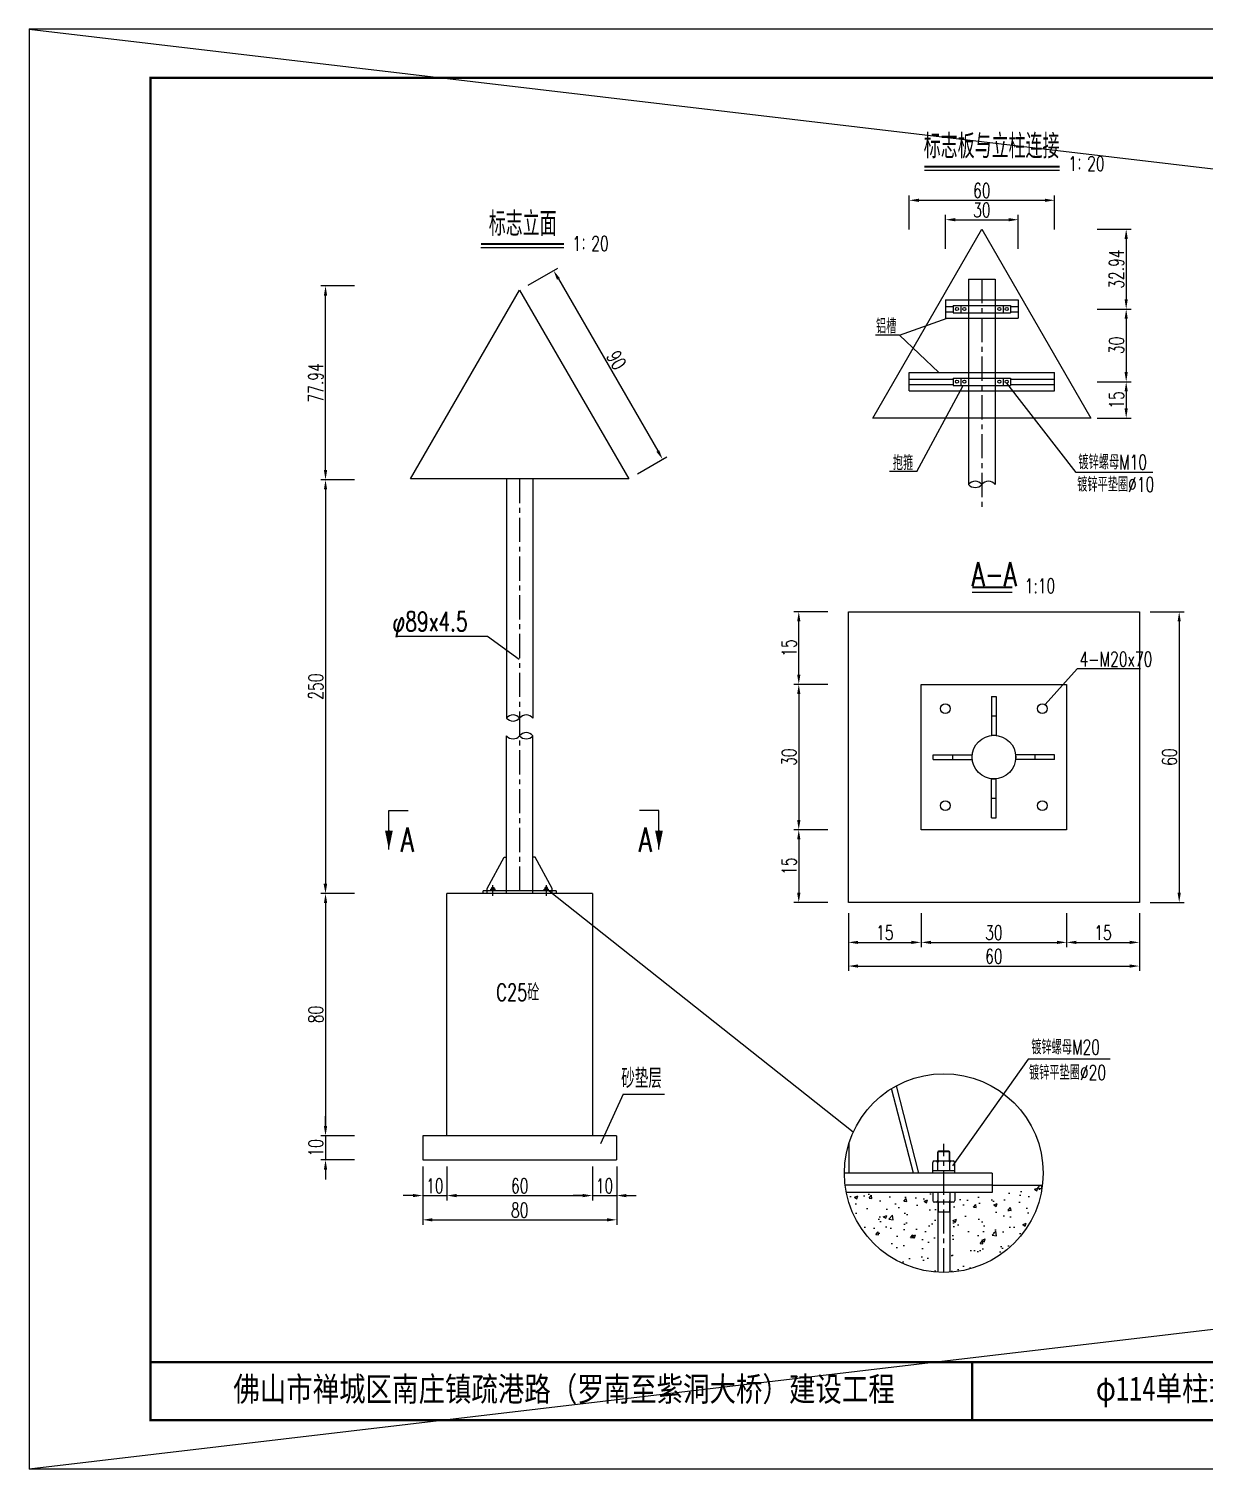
# Model space of a CAD drawing. Extents: x 3598 to 6562, y -9591 to -7828.
# Drawn here: x 3768.4 to 4010.8, y -8142.2 to -7845 of the extents above; entities that cross this region are included whole.
import ezdxf
from ezdxf.enums import TextEntityAlignment as Align

# ---------------------------------------------------------------- set-up
doc = ezdxf.new("R2010")
doc.units = 0
doc.header["$LTSCALE"] = 2
doc.header["$PDMODE"] = 32
doc.header["$PDSIZE"] = 0.3
doc.linetypes.add('CENTERX2', pattern=[4, 2.5, -0.5, 0.5, -0.5])
doc.layers.get('0').update_dxf_attribs({"linetype": 'CONTINUOUS'})
doc.layers.get('DEFPOINTS').update_dxf_attribs({"linetype": 'CONTINUOUS'})
for name, color, linetype in [('3', 3, 'CONTINUOUS'), ('PP-COM', 7, 'CONTINUOUS'), ('中线', 2, 'CENTERX2'), ('图框', 7, 'CONTINUOUS'), ('尺寸', 2, 'CONTINUOUS'), ('尺寸标注', 4, 'CONTINUOUS'), ('文字', 7, 'CONTINUOUS'), ('文字字符', 7, 'CONTINUOUS'), ('文字符号', 2, 'CONTINUOUS'), ('结构', 7, 'CONTINUOUS'), ('结构2', 7, 'CONTINUOUS'), ('结构3', 1, 'CONTINUOUS'), ('钢筋', 1, 'CONTINUOUS')]:
    doc.layers.add(name, color=color, linetype=linetype)
doc.styles.get("Standard").update_dxf_attribs({"font": 'simplex1.shx', "width": 0.7, "bigfont": 'hztxt.shx'})
doc.styles.add('WMF-宋体0', font='SIMFANG.TTF', dxfattribs={"width": 0.8})
doc.dimstyles.new('1：10', dxfattribs={"dimtxt": 3, "dimasz": 2, "dimexe": 1, "dimexo": 1, "dimgap": 0.5, "dimtad": 1, "dimrnd": 0.0095, "dimdsep": 46, "dimtxsty": 'Standard', "dimcen": 0.05, "dimclrt": 256, "dimadec": 0, "dimazin": 0, "dimtfac": 1, "dimtix": 1, "dimtmove": 2, "dimatfit": 3, "dimfxl": 0, "dimtolj": 1, "dimtzin": 0, "dimarcsym": 0})
doc.dimstyles.new('1：20', dxfattribs={"dimtxt": 3, "dimasz": 2, "dimexe": 1, "dimexo": 1, "dimgap": 0.5, "dimtad": 1, "dimlfac": 2, "dimrnd": 0.0095, "dimdsep": 46, "dimtxsty": 'Standard', "dimcen": 0.09, "dimadec": 0, "dimazin": 0, "dimtfac": 1, "dimtix": 1, "dimtmove": 2, "dimatfit": 3, "dimfxl": 0, "dimtolj": 1, "dimtzin": 0, "dimarcsym": 0})

# ---------------------------------------------------------------- blocks, each defined once
blk = doc.blocks.new('DIM')
blk.add_lwpolyline([(-1, -0.1, 0.2, 0, 0), (0, 0, 0, 0, 0)], format="xyseb")
blk = doc.blocks.new('*D9')
at = {"layer": 'DEFPOINTS', "color": 0, "linetype": 'Continuous'}
for p in [(3829.61, -7898.03), (3869.65, -7898.03), (3869.65, -7938.03)]:
    blk.add_point(p, dxfattribs=at)
at = {"layer": '尺寸标注', "color": 0, "linetype": 'Continuous', "lineweight": -2}
for p, q in [((3835.61, -7898.03), (3828.61, -7898.03)), ((3829.61, -7936.03), (3829.61, -7900.03)), ((3835.61, -7938.03), (3828.61, -7938.03))]:
    blk.add_line(p, q, dxfattribs=at)
at = {"layer": '尺寸标注', "color": 0, "linetype": 'Continuous'}
for points in [[(3829.28, -7900.03), (3829.95, -7900.03), (3829.61, -7898.03)], [(3829.28, -7936.03), (3829.95, -7936.03), (3829.61, -7938.03)]]:
    blk.add_solid(points, dxfattribs=at)
at = {"layer": '尺寸标注', "color": 0, "linetype": 'Continuous', "insert": (3827.61, -7918.03), "char_height": 3, "attachment_point": 5, "rotation": 90}
blk.add_mtext('\\A1;77.94', dxfattribs=at)
blk = doc.blocks.new('*D10')
at = {"layer": 'DEFPOINTS', "color": 0, "linetype": 'Continuous'}
for p in [(3869.65, -7938.03), (3829.61, -8023.37), (3869.65, -8023.37)]:
    blk.add_point(p, dxfattribs=at)
at = {"layer": '尺寸标注', "color": 0, "linetype": 'Continuous', "lineweight": -2}
for p, q in [((3835.61, -7938.03), (3828.61, -7938.03)), ((3829.61, -7940.03), (3829.61, -8021.37)), ((3835.61, -8023.37), (3828.61, -8023.37))]:
    blk.add_line(p, q, dxfattribs=at)
at = {"layer": '尺寸标注', "color": 0, "linetype": 'Continuous'}
for points in [[(3829.28, -7940.03), (3829.95, -7940.03), (3829.61, -7938.03)], [(3829.28, -8021.37), (3829.95, -8021.37), (3829.61, -8023.37)]]:
    blk.add_solid(points, dxfattribs=at)
at = {"layer": '尺寸标注', "color": 0, "linetype": 'Continuous', "insert": (3827.61, -7980.7), "char_height": 3, "attachment_point": 5, "rotation": 90}
blk.add_mtext('\\A1;250', dxfattribs=at)
blk = doc.blocks.new('*D11')
at = {"layer": 'DEFPOINTS', "color": 0, "linetype": 'Continuous'}
for p in [(3854.65, -8023.37), (3829.61, -8073.37), (3854.65, -8073.37)]:
    blk.add_point(p, dxfattribs=at)
at = {"layer": '尺寸标注', "color": 0, "linetype": 'Continuous', "lineweight": -2}
for p, q in [((3835.61, -8023.37), (3828.61, -8023.37)), ((3829.61, -8025.37), (3829.61, -8071.37)), ((3835.61, -8073.37), (3828.61, -8073.37))]:
    blk.add_line(p, q, dxfattribs=at)
at = {"layer": '尺寸标注', "color": 0, "linetype": 'Continuous'}
for points in [[(3829.28, -8025.37), (3829.95, -8025.37), (3829.61, -8023.37)], [(3829.28, -8071.37), (3829.95, -8071.37), (3829.61, -8073.37)]]:
    blk.add_solid(points, dxfattribs=at)
at = {"layer": '尺寸标注', "color": 0, "linetype": 'Continuous', "insert": (3827.61, -8048.37), "char_height": 3, "attachment_point": 5, "rotation": 90}
blk.add_mtext('\\A1;80', dxfattribs=at)
blk = doc.blocks.new('*D12')
at = {"layer": 'DEFPOINTS', "color": 0, "linetype": 'Continuous'}
for p in [(3849.65, -8073.37), (3829.61, -8078.37), (3849.65, -8078.37)]:
    blk.add_point(p, dxfattribs=at)
at = {"layer": '尺寸标注', "color": 0, "linetype": 'Continuous', "lineweight": -2}
for p, q in [((3829.61, -8071.37), (3829.61, -8069.37)), ((3835.61, -8073.37), (3828.61, -8073.37)), ((3829.61, -8073.37), (3829.61, -8078.37)), ((3835.61, -8078.37), (3828.61, -8078.37)), ((3829.61, -8080.37), (3829.61, -8082.37))]:
    blk.add_line(p, q, dxfattribs=at)
at = {"layer": '尺寸标注', "color": 0, "linetype": 'Continuous'}
for points in [[(3829.28, -8071.37), (3829.95, -8071.37), (3829.61, -8073.37)], [(3829.28, -8080.37), (3829.95, -8080.37), (3829.61, -8078.37)]]:
    blk.add_solid(points, dxfattribs=at)
at = {"layer": '尺寸标注', "color": 0, "linetype": 'Continuous', "insert": (3827.61, -8075.87), "char_height": 3, "attachment_point": 5, "rotation": 90}
blk.add_mtext('\\A1;10', dxfattribs=at)
blk = doc.blocks.new('*D13')
at = {"layer": 'DEFPOINTS', "color": 0, "linetype": 'Continuous'}
for p in [(3854.65, -8073.37), (3884.65, -8073.37), (3884.65, -8085.72)]:
    blk.add_point(p, dxfattribs=at)
at = {"layer": '尺寸标注', "color": 0, "linetype": 'Continuous', "lineweight": -2}
for p, q in [((3854.65, -8079.72), (3854.65, -8086.72)), ((3884.65, -8079.72), (3884.65, -8086.72)), ((3856.65, -8085.72), (3882.65, -8085.72))]:
    blk.add_line(p, q, dxfattribs=at)
at = {"layer": '尺寸标注', "color": 0, "linetype": 'Continuous'}
for points in [[(3856.65, -8085.39), (3856.65, -8086.06), (3854.65, -8085.72)], [(3882.65, -8085.39), (3882.65, -8086.06), (3884.65, -8085.72)]]:
    blk.add_solid(points, dxfattribs=at)
at = {"layer": '尺寸标注', "color": 0, "linetype": 'Continuous', "insert": (3869.65, -8083.72), "char_height": 3, "attachment_point": 5}
blk.add_mtext('\\A1;60', dxfattribs=at)
blk = doc.blocks.new('*D14')
at = {"layer": 'DEFPOINTS', "color": 0, "linetype": 'Continuous'}
for p in [(3849.65, -8073.37), (3854.65, -8073.37), (3854.65, -8085.72)]:
    blk.add_point(p, dxfattribs=at)
at = {"layer": '尺寸标注', "color": 0, "linetype": 'Continuous', "lineweight": -2}
for p, q in [((3849.65, -8079.72), (3849.65, -8086.72)), ((3854.65, -8079.72), (3854.65, -8086.72)), ((3847.65, -8085.72), (3845.65, -8085.72)), ((3849.65, -8085.72), (3854.65, -8085.72)), ((3856.65, -8085.72), (3858.65, -8085.72))]:
    blk.add_line(p, q, dxfattribs=at)
at = {"layer": '尺寸标注', "color": 0, "linetype": 'Continuous'}
for points in [[(3847.65, -8085.38), (3847.65, -8086.05), (3849.65, -8085.72)], [(3856.65, -8085.38), (3856.65, -8086.05), (3854.65, -8085.72)]]:
    blk.add_solid(points, dxfattribs=at)
at = {"layer": '尺寸标注', "color": 0, "linetype": 'Continuous', "insert": (3852.15, -8083.72), "char_height": 3, "attachment_point": 5}
blk.add_mtext('\\A1;10', dxfattribs=at)
blk = doc.blocks.new('*D15')
at = {"layer": 'DEFPOINTS', "color": 0, "linetype": 'Continuous'}
for p in [(3884.65, -8073.37), (3889.65, -8073.37), (3889.65, -8085.72)]:
    blk.add_point(p, dxfattribs=at)
at = {"layer": '尺寸标注', "color": 0, "linetype": 'Continuous', "lineweight": -2}
for p, q in [((3884.65, -8079.72), (3884.65, -8086.72)), ((3889.65, -8079.72), (3889.65, -8086.72)), ((3882.65, -8085.72), (3880.65, -8085.72)), ((3884.65, -8085.72), (3889.65, -8085.72)), ((3891.65, -8085.72), (3893.65, -8085.72))]:
    blk.add_line(p, q, dxfattribs=at)
at = {"layer": '尺寸标注', "color": 0, "linetype": 'Continuous'}
for points in [[(3882.65, -8085.39), (3882.65, -8086.06), (3884.65, -8085.72)], [(3891.65, -8085.39), (3891.65, -8086.06), (3889.65, -8085.72)]]:
    blk.add_solid(points, dxfattribs=at)
at = {"layer": '尺寸标注', "color": 0, "linetype": 'Continuous', "insert": (3887.15, -8083.72), "char_height": 3, "attachment_point": 5}
blk.add_mtext('\\A1;10', dxfattribs=at)
blk = doc.blocks.new('*D16')
at = {"layer": 'DEFPOINTS', "color": 0, "linetype": 'Continuous'}
for p in [(3849.65, -8078.37), (3889.65, -8078.37), (3889.65, -8090.73)]:
    blk.add_point(p, dxfattribs=at)
at = {"layer": '尺寸标注', "color": 0, "linetype": 'Continuous', "lineweight": -2}
for p, q in [((3849.65, -8084.73), (3849.65, -8091.73)), ((3889.65, -8084.73), (3889.65, -8091.73)), ((3851.65, -8090.73), (3887.65, -8090.73))]:
    blk.add_line(p, q, dxfattribs=at)
at = {"layer": '尺寸标注', "color": 0, "linetype": 'Continuous'}
for points in [[(3851.65, -8090.39), (3851.65, -8091.06), (3849.65, -8090.73)], [(3887.65, -8090.39), (3887.65, -8091.06), (3889.65, -8090.73)]]:
    blk.add_solid(points, dxfattribs=at)
at = {"layer": '尺寸标注', "color": 0, "linetype": 'Continuous', "insert": (3869.65, -8088.73), "char_height": 3, "attachment_point": 5}
blk.add_mtext('\\A1;80', dxfattribs=at)
blk = doc.blocks.new('*D17')
at = {"layer": 'DEFPOINTS', "color": 0, "linetype": 'Continuous'}
for p in [(3869.65, -7898.88), (3899.13, -7933.81), (3892.15, -7937.85)]:
    blk.add_point(p, dxfattribs=at)
at = {"layer": '尺寸标注', "color": 0, "linetype": 'Continuous', "lineweight": -2}
for p, q in [((3871.43, -7897.84), (3877.5, -7894.34)), ((3877.63, -7896.58), (3898.13, -7932.08)), ((3893.93, -7936.81), (3900, -7933.31))]:
    blk.add_line(p, q, dxfattribs=at)
at = {"layer": '尺寸标注', "color": 0, "linetype": 'Continuous'}
for points in [[(3877.92, -7896.41), (3877.34, -7896.74), (3876.63, -7894.84)], [(3898.42, -7931.92), (3897.84, -7932.25), (3899.13, -7933.81)]]:
    blk.add_solid(points, dxfattribs=at)
at = {"layer": '尺寸标注', "color": 0, "linetype": 'Continuous', "insert": (3889.61, -7913.33), "char_height": 3, "attachment_point": 5, "rotation": 300}
blk.add_mtext('\\A1;90', dxfattribs=at)
blk = doc.blocks.new('*D18')
at = {"layer": 'DEFPOINTS', "color": 0, "linetype": 'Continuous'}
for p in [(3972.46, -7884.37), (3957.46, -7900.9), (3972.46, -7900.9)]:
    blk.add_point(p, dxfattribs=at)
at = {"layer": '尺寸标注', "color": 0, "linetype": 'Continuous', "lineweight": -2}
for p, q in [((3957.46, -7890.37), (3957.46, -7883.37)), ((3959.46, -7884.37), (3970.46, -7884.37)), ((3972.46, -7890.37), (3972.46, -7883.37))]:
    blk.add_line(p, q, dxfattribs=at)
at = {"layer": '尺寸标注', "color": 0, "linetype": 'Continuous'}
for points in [[(3959.46, -7884.03), (3959.46, -7884.7), (3957.46, -7884.37)], [(3970.46, -7884.03), (3970.46, -7884.7), (3972.46, -7884.37)]]:
    blk.add_solid(points, dxfattribs=at)
at = {"layer": '尺寸标注', "color": 0, "linetype": 'Continuous', "insert": (3964.96, -7882.37), "char_height": 3, "attachment_point": 5}
blk.add_mtext('\\A1;30', dxfattribs=at)
blk = doc.blocks.new('*D19')
at = {"layer": 'DEFPOINTS', "color": 0, "linetype": 'Continuous'}
for p in [(3979.96, -7880.36), (3949.96, -7915.9), (3979.96, -7915.9)]:
    blk.add_point(p, dxfattribs=at)
at = {"layer": '尺寸标注', "color": 0, "linetype": 'Continuous', "lineweight": -2}
for p, q in [((3949.96, -7886.36), (3949.96, -7879.36)), ((3951.96, -7880.36), (3977.96, -7880.36)), ((3979.96, -7886.36), (3979.96, -7879.36))]:
    blk.add_line(p, q, dxfattribs=at)
at = {"layer": '尺寸标注', "color": 0, "linetype": 'Continuous'}
for points in [[(3951.96, -7880.03), (3951.96, -7880.69), (3949.96, -7880.36)], [(3977.96, -7880.03), (3977.96, -7880.69), (3979.96, -7880.36)]]:
    blk.add_solid(points, dxfattribs=at)
at = {"layer": '尺寸标注', "color": 0, "linetype": 'Continuous', "insert": (3964.96, -7878.36), "char_height": 3, "attachment_point": 5}
blk.add_mtext('\\A1;60', dxfattribs=at)
blk = doc.blocks.new('*D20')
at = {"layer": 'DEFPOINTS', "color": 0, "linetype": 'Continuous'}
for p in [(3964.96, -7886.33), (3964.96, -7902.8), (3994.72, -7902.8)]:
    blk.add_point(p, dxfattribs=at)
at = {"layer": '尺寸标注', "color": 0, "linetype": 'Continuous', "lineweight": -2}
for p, q in [((3988.72, -7886.33), (3995.72, -7886.33)), ((3994.72, -7888.33), (3994.72, -7900.8)), ((3988.72, -7902.8), (3995.72, -7902.8))]:
    blk.add_line(p, q, dxfattribs=at)
at = {"layer": '尺寸标注', "color": 0, "linetype": 'Continuous'}
for points in [[(3994.39, -7888.33), (3995.05, -7888.33), (3994.72, -7886.33)], [(3994.39, -7900.8), (3995.05, -7900.8), (3994.72, -7902.8)]]:
    blk.add_solid(points, dxfattribs=at)
at = {"layer": '尺寸标注', "color": 0, "linetype": 'Continuous', "insert": (3992.72, -7894.56), "char_height": 3, "attachment_point": 5, "rotation": 90}
blk.add_mtext('\\A1;32.94', dxfattribs=at)
blk = doc.blocks.new('*D21')
at = {"layer": 'DEFPOINTS', "color": 0, "linetype": 'Continuous'}
for p in [(3987.46, -7902.8), (3987.46, -7917.8), (3994.72, -7917.8)]:
    blk.add_point(p, dxfattribs=at)
at = {"layer": '尺寸标注', "color": 0, "linetype": 'Continuous', "lineweight": -2}
for p, q in [((3988.72, -7902.8), (3995.72, -7902.8)), ((3994.72, -7904.8), (3994.72, -7915.8)), ((3988.72, -7917.8), (3995.72, -7917.8))]:
    blk.add_line(p, q, dxfattribs=at)
at = {"layer": '尺寸标注', "color": 0, "linetype": 'Continuous'}
for points in [[(3994.39, -7904.8), (3995.05, -7904.8), (3994.72, -7902.8)], [(3994.39, -7915.8), (3995.05, -7915.8), (3994.72, -7917.8)]]:
    blk.add_solid(points, dxfattribs=at)
at = {"layer": '尺寸标注', "color": 0, "linetype": 'Continuous', "insert": (3992.72, -7910.3), "char_height": 3, "attachment_point": 5, "rotation": 90}
blk.add_mtext('\\A1;30', dxfattribs=at)
blk = doc.blocks.new('*D22')
at = {"layer": 'DEFPOINTS', "color": 0, "linetype": 'Continuous'}
for p in [(3987.46, -7917.8), (3987.46, -7925.3), (3994.72, -7925.3)]:
    blk.add_point(p, dxfattribs=at)
at = {"layer": '尺寸标注', "color": 0, "linetype": 'Continuous', "lineweight": -2}
for p, q in [((3988.72, -7917.8), (3995.72, -7917.8)), ((3994.72, -7919.8), (3994.72, -7923.3)), ((3988.72, -7925.3), (3995.72, -7925.3))]:
    blk.add_line(p, q, dxfattribs=at)
at = {"layer": '尺寸标注', "color": 0, "linetype": 'Continuous'}
for points in [[(3994.39, -7919.8), (3995.05, -7919.8), (3994.72, -7917.8)], [(3994.39, -7923.3), (3995.05, -7923.3), (3994.72, -7925.3)]]:
    blk.add_solid(points, dxfattribs=at)
at = {"layer": '尺寸标注', "color": 0, "linetype": 'Continuous', "insert": (3992.72, -7921.55), "char_height": 3, "attachment_point": 5, "rotation": 90}
blk.add_mtext('\\A1;15', dxfattribs=at)
blk = doc.blocks.new('*D104')
at = {"layer": 'DEFPOINTS', "color": 0, "linetype": 'Continuous'}
for p in [(3927.2, -7965.25), (3952.44, -7965.25), (3952.44, -7980.25)]:
    blk.add_point(p, dxfattribs=at)
at = {"layer": '尺寸标注', "color": 0, "linetype": 'Continuous', "lineweight": -2}
for p, q in [((3933.2, -7965.25), (3926.2, -7965.25)), ((3927.2, -7978.25), (3927.2, -7967.25)), ((3933.2, -7980.25), (3926.2, -7980.25))]:
    blk.add_line(p, q, dxfattribs=at)
at = {"layer": '尺寸标注', "color": 0, "linetype": 'Continuous'}
for points in [[(3926.87, -7967.25), (3927.54, -7967.25), (3927.2, -7965.25)], [(3926.87, -7978.25), (3927.54, -7978.25), (3927.2, -7980.25)]]:
    blk.add_solid(points, dxfattribs=at)
at = {"layer": '尺寸标注', "linetype": 'Continuous', "insert": (3925.2, -7972.75), "char_height": 3, "attachment_point": 5, "rotation": 90}
blk.add_mtext('\\A1;15', dxfattribs=at)
blk = doc.blocks.new('*D105')
at = {"layer": 'DEFPOINTS', "color": 0, "linetype": 'Continuous'}
for p in [(3952.44, -7980.25), (3927.2, -8010.25), (3952.44, -8010.25)]:
    blk.add_point(p, dxfattribs=at)
at = {"layer": '尺寸标注', "color": 0, "linetype": 'Continuous', "lineweight": -2}
for p, q in [((3933.2, -7980.25), (3926.2, -7980.25)), ((3927.2, -7982.25), (3927.2, -8008.25)), ((3933.2, -8010.25), (3926.2, -8010.25))]:
    blk.add_line(p, q, dxfattribs=at)
at = {"layer": '尺寸标注', "color": 0, "linetype": 'Continuous'}
for points in [[(3926.87, -7982.25), (3927.54, -7982.25), (3927.2, -7980.25)], [(3926.87, -8008.25), (3927.54, -8008.25), (3927.2, -8010.25)]]:
    blk.add_solid(points, dxfattribs=at)
at = {"layer": '尺寸标注', "linetype": 'Continuous', "insert": (3925.2, -7995.25), "char_height": 3, "attachment_point": 5, "rotation": 90}
blk.add_mtext('\\A1;30', dxfattribs=at)
blk = doc.blocks.new('*D106')
at = {"layer": 'DEFPOINTS', "color": 0, "linetype": 'Continuous'}
for p in [(3952.44, -8010.25), (3927.2, -8025.25), (3952.44, -8025.25)]:
    blk.add_point(p, dxfattribs=at)
at = {"layer": '尺寸标注', "color": 0, "linetype": 'Continuous', "lineweight": -2}
for p, q in [((3933.2, -8010.25), (3926.2, -8010.25)), ((3927.2, -8012.25), (3927.2, -8023.25)), ((3933.2, -8025.25), (3926.2, -8025.25))]:
    blk.add_line(p, q, dxfattribs=at)
at = {"layer": '尺寸标注', "color": 0, "linetype": 'Continuous'}
for points in [[(3926.87, -8012.25), (3927.54, -8012.25), (3927.2, -8010.25)], [(3926.87, -8023.25), (3927.54, -8023.25), (3927.2, -8025.25)]]:
    blk.add_solid(points, dxfattribs=at)
at = {"layer": '尺寸标注', "linetype": 'Continuous', "insert": (3925.2, -8017.75), "char_height": 3, "attachment_point": 5, "rotation": 90}
blk.add_mtext('\\A1;15', dxfattribs=at)
blk = doc.blocks.new('*D107')
at = {"layer": 'DEFPOINTS', "color": 0, "linetype": 'Continuous'}
for p in [(3997.44, -7965.25), (3997.44, -8025.25), (4005.65, -8025.25)]:
    blk.add_point(p, dxfattribs=at)
at = {"layer": '尺寸标注', "color": 0, "linetype": 'Continuous', "lineweight": -2}
for p, q in [((3999.65, -7965.25), (4006.65, -7965.25)), ((4005.65, -7967.25), (4005.65, -8023.25)), ((3999.65, -8025.25), (4006.65, -8025.25))]:
    blk.add_line(p, q, dxfattribs=at)
at = {"layer": '尺寸标注', "color": 0, "linetype": 'Continuous'}
for points in [[(4005.32, -7967.25), (4005.98, -7967.25), (4005.65, -7965.25)], [(4005.32, -8023.25), (4005.98, -8023.25), (4005.65, -8025.25)]]:
    blk.add_solid(points, dxfattribs=at)
at = {"layer": '尺寸标注', "linetype": 'Continuous', "insert": (4003.65, -7995.25), "char_height": 3, "attachment_point": 5, "rotation": 90}
blk.add_mtext('\\A1;60', dxfattribs=at)
blk = doc.blocks.new('*D108')
at = {"layer": 'DEFPOINTS', "color": 0, "linetype": 'Continuous'}
for p in [(3952.44, -8010.25), (3937.44, -8025.25), (3952.44, -8033.48)]:
    blk.add_point(p, dxfattribs=at)
at = {"layer": '尺寸标注', "color": 0, "linetype": 'Continuous', "lineweight": -2}
for p, q in [((3937.44, -8027.48), (3937.44, -8034.48)), ((3952.44, -8027.48), (3952.44, -8034.48)), ((3939.44, -8033.48), (3950.44, -8033.48))]:
    blk.add_line(p, q, dxfattribs=at)
at = {"layer": '尺寸标注', "color": 0, "linetype": 'Continuous'}
for points in [[(3939.44, -8033.15), (3939.44, -8033.81), (3937.44, -8033.48)], [(3950.44, -8033.15), (3950.44, -8033.81), (3952.44, -8033.48)]]:
    blk.add_solid(points, dxfattribs=at)
at = {"layer": '尺寸标注', "linetype": 'Continuous', "insert": (3944.94, -8031.48), "char_height": 3, "attachment_point": 5}
blk.add_mtext('\\A1;15', dxfattribs=at)
blk = doc.blocks.new('*D109')
at = {"layer": 'DEFPOINTS', "color": 0, "linetype": 'Continuous'}
for p in [(3952.44, -8010.25), (3982.44, -8010.25), (3982.44, -8033.48)]:
    blk.add_point(p, dxfattribs=at)
at = {"layer": '尺寸标注', "color": 0, "linetype": 'Continuous', "lineweight": -2}
for p, q in [((3952.44, -8027.48), (3952.44, -8034.48)), ((3982.44, -8027.48), (3982.44, -8034.48)), ((3954.44, -8033.48), (3980.44, -8033.48))]:
    blk.add_line(p, q, dxfattribs=at)
at = {"layer": '尺寸标注', "color": 0, "linetype": 'Continuous'}
for points in [[(3954.44, -8033.15), (3954.44, -8033.81), (3952.44, -8033.48)], [(3980.44, -8033.15), (3980.44, -8033.81), (3982.44, -8033.48)]]:
    blk.add_solid(points, dxfattribs=at)
at = {"layer": '尺寸标注', "linetype": 'Continuous', "insert": (3967.44, -8031.48), "char_height": 3, "attachment_point": 5}
blk.add_mtext('\\A1;30', dxfattribs=at)
blk = doc.blocks.new('*D110')
at = {"layer": 'DEFPOINTS', "color": 0, "linetype": 'Continuous'}
for p in [(3982.44, -8010.25), (3997.44, -8010.25), (3997.44, -8033.48)]:
    blk.add_point(p, dxfattribs=at)
at = {"layer": '尺寸标注', "color": 0, "linetype": 'Continuous', "lineweight": -2}
for p, q in [((3982.44, -8027.48), (3982.44, -8034.48)), ((3997.44, -8027.48), (3997.44, -8034.48)), ((3984.44, -8033.48), (3995.44, -8033.48))]:
    blk.add_line(p, q, dxfattribs=at)
at = {"layer": '尺寸标注', "color": 0, "linetype": 'Continuous'}
for points in [[(3984.44, -8033.15), (3984.44, -8033.81), (3982.44, -8033.48)], [(3995.44, -8033.15), (3995.44, -8033.81), (3997.44, -8033.48)]]:
    blk.add_solid(points, dxfattribs=at)
at = {"layer": '尺寸标注', "linetype": 'Continuous', "insert": (3989.94, -8031.48), "char_height": 3, "attachment_point": 5}
blk.add_mtext('\\A1;15', dxfattribs=at)
blk = doc.blocks.new('*D111')
at = {"layer": 'DEFPOINTS', "color": 0, "linetype": 'Continuous'}
for p in [(3937.44, -8025.25), (3997.44, -8025.25), (3997.44, -8038.36)]:
    blk.add_point(p, dxfattribs=at)
at = {"layer": '尺寸标注', "color": 0, "linetype": 'Continuous', "lineweight": -2}
for p, q in [((3937.44, -8032.36), (3937.44, -8039.36)), ((3997.44, -8032.36), (3997.44, -8039.36)), ((3939.44, -8038.36), (3995.44, -8038.36))]:
    blk.add_line(p, q, dxfattribs=at)
at = {"layer": '尺寸标注', "color": 0, "linetype": 'Continuous'}
for points in [[(3939.44, -8038.03), (3939.44, -8038.7), (3937.44, -8038.36)], [(3995.44, -8038.03), (3995.44, -8038.7), (3997.44, -8038.36)]]:
    blk.add_solid(points, dxfattribs=at)
at = {"layer": '尺寸标注', "linetype": 'Continuous', "insert": (3967.44, -8036.36), "char_height": 3, "attachment_point": 5}
blk.add_mtext('\\A1;60', dxfattribs=at)

msp = doc.modelspace()

# ---------------------------------------------------------------- hatches: boundary and pattern name
at = {"layer": '尺寸标注'}
h = msp.add_hatch(dxfattribs=at)
h.set_pattern_fill('AR-CONC', color=256, style=0)
h.set_pattern_definition([(50, (2113.799, -8200.144), (7.172602, -0.627521), [0.75, -8.25]), (355, (2113.799, -8200.144), (-1.387513, 7.52192), [0.6, -6.6]), (100.4514, (2114.3966, -8200.196), (5.785094, 6.894395), [0.637402, -7.01142]), (46.1842, (2113.799, -8198.144), (10.67241, -1.65519), [1.125, -12.375]), (96.6356, (2114.688, -8198.282), (9.346627, 9.74118), [0.9561, -10.51713]), (351.1842, (2113.799, -8198.144), (9.34662, 9.741186), [0.9, -9.9]), (21, (2114.799, -8198.644), (5.96907, -4.026189), [0.75, -8.25]), (326, (2114.799, -8198.644), (2.433153, 7.2515), [0.6, -6.6]), (71.4514, (2115.296, -8198.9794), (8.402226, 3.225305), [0.637402, -7.01142]), (37.5, (2113.7989, -8200.144), (0.1215986, 3.3289385), [0, -6.52, 0, -6.7, 0, -6.625]), (7.5, (2113.799, -8200.144), (2.6306954, 3.944117), [0, -3.82, 0, -6.37, 0, -2.525]), (327.5, (2111.5689, -8200.144), (5.3382244, -0.2255487), [0, -2.5, 0, -7.8, 0, -10.35]), (317.5, (2110.569, -8200.144), (5.831862, 1.00105), [0, -3.25, 0, -5.18, 0, -7.35])])
h.paths.add_polyline_path([(3936.9973, -8085.068, 0.34067024), (3955.8497, -8101.5263), (3955.8497, -8087.068), (3955.1497, -8087.068, -0.41421356), (3954.8497, -8086.768), (3954.8497, -8085.068)])
h.paths.add_polyline_path([(3959.3497, -8085.068), (3959.3497, -8086.768, -0.41421356), (3959.0497, -8087.068), (3958.3497, -8087.068), (3958.3497, -8101.5263, 0.36148997), (3977.4432, -8083.568), (3967.0997, -8083.568), (3967.0997, -8085.068)])

# ---------------------------------------------------------------- linework, layer by layer
at = {"color": 7, "linetype": 'Continuous'}
for p, q in [((3966.9409, -7982.7523), (3967.9409, -7982.7523)), ((3966.9409, -7982.7523), (3966.9409, -7990.7523)), ((3967.9409, -7982.7523), (3967.9409, -7990.7523)), ((3966.9409, -7986.7523), (3967.9409, -7986.7523)), ((3966.9409, -7990.7523), (3967.9409, -7990.7523)), ((3954.9409, -7995.7523), (3954.9409, -7994.7523)), ((3954.9409, -7994.7523), (3962.9409, -7994.7523)), ((3954.9409, -7995.7523), (3962.9409, -7995.7523)), ((3958.9409, -7995.7523), (3958.9409, -7994.7523)), ((3962.9409, -7995.7523), (3962.9409, -7994.7523)), ((3971.9409, -7995.7523), (3971.9409, -7994.7523)), ((3979.9409, -7994.7523), (3971.9409, -7994.7523)), ((3979.9409, -7995.7523), (3971.9409, -7995.7523)), ((3975.9409, -7995.7523), (3975.9409, -7994.7523)), ((3979.9409, -7995.7523), (3979.9409, -7994.7523)), ((3966.9409, -7999.7523), (3967.9409, -7999.7523)), ((3966.9409, -8007.7523), (3966.9409, -7999.7523)), ((3967.9409, -8007.7523), (3967.9409, -7999.7523)), ((3966.9409, -8003.7523), (3967.9409, -8003.7523)), ((3966.9409, -8007.7523), (3967.9409, -8007.7523))]:
    msp.add_line(p, q, dxfattribs=at)
for p, q in [((3863.696, -8022.8657), (3863.696, -8022.4657)), ((3863.896, -8022.7657), (3863.896, -8022.1657)), ((3864.396, -8022.7657), (3864.396, -8022.1657)), ((3864.596, -8022.8657), (3864.596, -8022.4657)), ((3874.696, -8022.8657), (3874.696, -8022.4657)), ((3874.896, -8022.7657), (3874.896, -8022.1657)), ((3875.396, -8022.7657), (3875.396, -8022.1657)), ((3875.596, -8022.8657), (3875.596, -8022.4657)), ((3798.5275, -8132.0772), (4178.5275, -8132.0772))]:
    msp.add_line(p, q)
at = {"const_width": 0.2}
msp.add_lwpolyline([(3768.5275, -7845.0772), (4188.5276, -7845.0772), (4188.5276, -8142.0772), (3768.5275, -8142.0772)], close=True, dxfattribs=at)
at = {"color": 7, "const_width": 0.5}
msp.add_lwpolyline([(3793.5275, -8132.0772), (3793.5275, -7855.0772), (4178.5276, -7855.0772), (4178.5276, -8132.0772)], close=True, dxfattribs=at)
at = {"color": 7}
for points in [[(3793.5275, -7855.0772), (4098.5275, -7855.0772), (4098.5275, -7863.0772), (4178.5275, -7863.0772), (4178.5275, -8120.0772), (3793.5275, -8120.0772), (3793.5275, -7855.0772)], [(3793.5275, -7855.0772), (4098.5275, -7855.0772), (4098.5275, -7863.0772), (4178.5275, -7863.0772), (4178.5276, -8120.0772), (3793.5275, -8120.0772), (3793.5275, -7855.0772)]]:
    msp.add_lwpolyline(points, close=True, dxfattribs=at)
at = {"const_width": 0.5}
for points in [[(3793.5275, -8120.0772), (4178.5276, -8120.0772)], [(3962.9705, -8120.0772), (3962.9705, -8132.0772)]]:
    msp.add_lwpolyline(points, dxfattribs=at)
at = {"color": 7, "linetype": 'Continuous'}
msp.add_circle((3967.4409, -7995.2523), 4.5, dxfattribs=at)
at = {"layer": 'PP-COM'}
for centre in [(3957.4409, -7985.2523), (3977.4409, -7985.2523), (3957.4409, -8005.2523), (3977.4409, -8005.2523)]:
    msp.add_circle(centre, 1, dxfattribs=at)
at = {"layer": '中线'}
for p, q in [((3964.9572, -7896.6013), (3964.9572, -7943.8936)), ((3869.646, -7937.8475), (3869.646, -8023.3657)), ((3864.146, -8023.8657), (3864.146, -8021.6657)), ((3875.146, -8023.8657), (3875.146, -8021.6657)), ((3957.0997, -8101.5645), (3957.0997, -8075.068))]:
    msp.add_line(p, q, dxfattribs=at)
at = {"layer": '图框', "linetype": 'Continuous'}
msp.add_lwpolyline([(3768.5275, -7845.0772), (3768.5275, -8142.0772), (4188.5275, -8142.0772), (4188.5275, -7845.0772)], close=True, dxfattribs=at)
at = {"layer": '尺寸', "color": 0, "linetype": 'Continuous'}
for p, q in [((3842.6785, -8014.2801), (3842.6785, -8006.2801)), ((3842.6785, -8006.2801), (3846.6785, -8006.2801)), ((3898.3747, -8006.2801), (3894.3747, -8006.2801)), ((3898.3747, -8014.2801), (3898.3747, -8006.2801))]:
    msp.add_line(p, q, dxfattribs=at)
for points in [[(3842.2851, -8010.4121, 0.8, 0, 0), (3842.6785, -8014.2801, 0, 0, 0)], [(3843.072, -8010.4121, 0.8, 0, 0), (3842.6785, -8014.2801, 0, 0, 0)], [(3897.9812, -8010.4121, 0.8, 0, 0), (3898.3747, -8014.2801, 0, 0, 0)], [(3898.7682, -8010.4121, 0.8, 0, 0), (3898.3747, -8014.2801, 0, 0, 0)]]:
    msp.add_lwpolyline(points, format="xyseb", dxfattribs=at)
at = {"layer": '尺寸标注', "linetype": 'Continuous'}
for p, q in [((3768.5275, -7845.0772), (6288.5275, -8142.0772)), ((3768.5275, -8142.0772), (6288.5275, -7845.0772)), ((3829.6118, -7940.0347), (3829.6118, -8021.3657)), ((3829.6118, -8025.3657), (3829.6118, -8061.3657))]:
    msp.add_line(p, q, dxfattribs=at)
at = {"layer": '尺寸标注', "color": 7, "linetype": 'Continuous'}
for p, q in [((3953.1024, -7874.1209), (3980.9894, -7874.1209)), ((3861.6489, -7890.0825), (3878.7559, -7890.0825))]:
    msp.add_line(p, q, dxfattribs=at)
at = {"layer": '尺寸标注'}
for p, q in [((3875.396, -8022.5948), (3938.4478, -8072.57)), ((3967.0997, -8083.568), (3977.4432, -8083.568))]:
    msp.add_line(p, q, dxfattribs=at)
at = {"layer": '尺寸标注', "color": 7, "linetype": 'Continuous', "const_width": 0.4}
for points in [[(3953.1024, -7873.4009), (3980.9894, -7873.4009)], [(3861.6489, -7889.3625), (3878.7559, -7889.3625)]]:
    msp.add_lwpolyline(points, dxfattribs=at)
at = {"layer": '尺寸标注'}
msp.add_circle((3957.0997, -8081.068), 20.4965, dxfattribs=at)
at = {"layer": '文字'}
msp.add_line((3962.9921, -7961.2251), (3971.2282, -7961.2251), dxfattribs=at)
at = {"layer": '文字', "const_width": 0.4}
msp.add_lwpolyline([(3962.9921, -7960.2251), (3971.2282, -7960.2251)], dxfattribs=at)
at = {"layer": '文字符号'}
for p, q in [((3947.9612, -7908.2068), (3957.8168, -7904.6928)), ((3947.9612, -7908.2068), (3942.9942, -7908.2068)), ((3947.9612, -7908.2068), (3956.0506, -7915.9039)), ((3951.5447, -7936.3028), (3961.0855, -7918.5622)), ((3984.3807, -7936.5444), (3970.0797, -7918.119)), ((3951.5447, -7936.3028), (3945.9159, -7936.3028)), ((4000.2065, -7936.5444), (3984.3807, -7936.5444)), ((3844.462, -7970.2762), (3863.007, -7970.2762)), ((3863.007, -7970.2762), (3869.5722, -7975.0186)), ((3978.0072, -7984.428), (3984.6359, -7977.0397)), ((3997.6478, -7977.0397), (3984.6359, -7977.0397)), ((3974.5183, -8057.5961), (3958.8998, -8079.6096)), ((3991.4143, -8057.5961), (3974.5183, -8057.5961)), ((3891.0053, -8064.8166), (3886.3326, -8075.0612)), ((3891.0053, -8064.8166), (3899.5463, -8064.8166))]:
    msp.add_line(p, q, dxfattribs=at)
at = {"layer": '结构', "linetype": 'Continuous'}
msp.add_line((3957.4572, -7904.6928), (3972.4572, -7904.6928), dxfattribs=at)
at = {"layer": '结构2'}
for p, q in [((3957.4572, -7900.9039), (3957.4572, -7904.6928)), ((3957.4572, -7900.9039), (3972.4572, -7900.9039)), ((3957.4572, -7902.2483), (3959.06, -7902.2483)), ((3959.06, -7902.0344), (3959.06, -7903.5622)), ((3959.06, -7902.0344), (3970.8544, -7902.0344)), ((3960.5877, -7902.0344), (3960.5877, -7903.5622)), ((3969.3266, -7902.0344), (3969.3266, -7903.5622)), ((3970.8544, -7902.0344), (3970.8544, -7903.5622)), ((3970.8544, -7902.2483), (3972.4572, -7902.2483)), ((3972.4572, -7900.9039), (3972.4572, -7904.6928)), ((3957.4572, -7903.3483), (3959.06, -7903.3483)), ((3959.06, -7903.5622), (3970.8544, -7903.5622)), ((3970.8544, -7903.3483), (3972.4572, -7903.3483)), ((3949.9572, -7915.9039), (3979.9572, -7915.9039)), ((3949.9572, -7919.6928), (3949.9572, -7915.9039)), ((3949.9572, -7917.2483), (3959.06, -7917.2483)), ((3959.06, -7917.0344), (3970.8544, -7917.0344)), ((3959.06, -7917.0344), (3959.06, -7918.5622)), ((3960.5877, -7917.0344), (3960.5877, -7918.5622)), ((3969.3266, -7917.0344), (3969.3266, -7918.5622)), ((3970.8544, -7917.0344), (3970.8544, -7918.5622)), ((3970.8544, -7917.2483), (3979.9572, -7917.2483)), ((3979.9572, -7919.6928), (3979.9572, -7915.9039)), ((3949.9572, -7918.3483), (3959.06, -7918.3483)), ((3949.9572, -7919.6928), (3979.9572, -7919.6928)), ((3959.06, -7918.5622), (3970.8544, -7918.5622)), ((3970.8544, -7918.3483), (3979.9572, -7918.3483)), ((3884.646, -8023.3657), (3854.646, -8023.3657)), ((3854.646, -8073.3657), (3854.646, -8023.3657)), ((3864.596, -8022.4657), (3863.696, -8022.4657)), ((3864.596, -8022.7657), (3863.696, -8022.7657)), ((3863.896, -8022.1657), (3864.396, -8022.1657)), ((3874.696, -8022.4657), (3875.596, -8022.4657)), ((3874.696, -8022.7657), (3875.596, -8022.7657)), ((3875.396, -8022.1657), (3874.896, -8022.1657)), ((3884.646, -8023.3657), (3884.646, -8073.3657)), ((3950.8619, -8081.068), (3946.339, -8063.6234)), ((3947.2607, -8063.0874), (3951.9226, -8081.068)), ((3849.646, -8073.3657), (3849.646, -8078.3657)), ((3889.646, -8073.3657), (3849.646, -8073.3657)), ((3889.646, -8073.3657), (3889.646, -8078.3657)), ((3937.5858, -8081.068), (3937.5858, -8074.798)), ((3849.646, -8078.3657), (3889.646, -8078.3657)), ((3967.0997, -8081.068), (3936.6032, -8081.068)), ((3967.0997, -8083.568), (3936.7562, -8083.568)), ((3967.0997, -8081.068), (3967.0997, -8085.068)), ((3967.0997, -8085.068), (3936.9973, -8085.068))]:
    msp.add_line(p, q, dxfattribs=at)
for centre in [(3959.8239, -7902.7983), (3961.3516, -7902.7983), (3968.5627, -7902.7983), (3970.0905, -7902.7983), (3959.8239, -7917.7983), (3961.3516, -7917.7983), (3968.5627, -7917.7983), (3970.0905, -7917.7983)]:
    msp.add_circle(centre, 0.3208, dxfattribs=at)
at = {"layer": '结构3'}
for p, q in [((3862.146, -8023.3657), (3862.146, -8022.8657)), ((3877.146, -8022.8657), (3862.146, -8022.8657)), ((3877.146, -8023.3657), (3862.146, -8023.3657)), ((3955.8497, -8080.568), (3955.8497, -8076.768)), ((3958.3229, -8076.668), (3955.8765, -8076.668)), ((3955.9497, -8078.568), (3955.9497, -8076.5948)), ((3958.1497, -8076.568), (3956.0497, -8076.568)), ((3958.2497, -8078.568), (3958.2497, -8076.5948)), ((3958.3497, -8080.568), (3958.3497, -8076.768)), ((3954.8497, -8081.068), (3954.8497, -8078.868)), ((3954.8497, -8080.568), (3959.3497, -8080.568)), ((3955.1497, -8078.568), (3959.0497, -8078.568)), ((3955.8497, -8080.568), (3955.8497, -8079.368)), ((3958.3497, -8080.568), (3958.3497, -8079.368)), ((3959.3497, -8081.068), (3959.3497, -8078.868)), ((3959.3497, -8085.068), (3954.8497, -8085.068)), ((3954.8497, -8085.068), (3954.8497, -8086.768)), ((3955.8497, -8085.068), (3955.8497, -8101.5263)), ((3955.8497, -8085.068), (3955.8497, -8086.268)), ((3958.3497, -8085.068), (3958.3497, -8101.5263)), ((3958.3497, -8085.068), (3958.3497, -8086.268)), ((3959.3497, -8085.068), (3959.3497, -8086.768)), ((3959.0497, -8087.068), (3955.1497, -8087.068)), ((3955.8497, -8089.068), (3958.3497, -8089.068)), ((3955.9497, -8087.068), (3955.9497, -8089.068)), ((3958.2497, -8087.068), (3958.2497, -8089.068))]:
    msp.add_line(p, q, dxfattribs=at)
for centre, radius, start, end in [((3956.0497, -8076.768), 0.2, 90, 180), ((3958.1497, -8076.768), 0.2, 0, 90), ((3955.1497, -8078.868), 0.3, 90, 180), ((3955.5497, -8078.868), 0.3, 0, 90), ((3956.1497, -8078.868), 0.3, 90, 180), ((3958.0497, -8078.868), 0.3, 0, 90), ((3958.6497, -8078.868), 0.3, 90, 180), ((3959.0497, -8078.868), 0.3, 0, 90), ((3955.1497, -8086.768), 0.3, 180, 270), ((3955.5497, -8086.768), 0.3, 270, 0), ((3956.1497, -8086.768), 0.3, 180, 270), ((3958.0497, -8086.768), 0.3, 270, 0), ((3958.6497, -8086.768), 0.3, 180, 270), ((3959.0497, -8086.768), 0.3, 270, 0)]:
    msp.add_arc(centre, radius, start, end, dxfattribs=at)
at = {"layer": '钢筋', "linetype": 'Continuous'}
for p, q in [((3962.2272, -7896.6013), (3962.2272, -7938.9851)), ((3962.2272, -7896.6013), (3967.6872, -7896.6013)), ((3967.6872, -7896.6013), (3967.6872, -7938.9851)), ((3866.916, -7937.8475), (3866.916, -7987.1839)), ((3872.376, -7937.8475), (3872.376, -7987.1839)), ((3937.4409, -8025.2523), (3937.4409, -7965.2523)), ((3937.4409, -7965.2523), (3997.4409, -7965.2523)), ((3997.4409, -7965.2523), (3997.4409, -8025.2523)), ((3952.4409, -7980.2523), (3982.4409, -7980.2523)), ((3952.4409, -8010.2523), (3952.4409, -7980.2523)), ((3982.4409, -7980.2523), (3982.4409, -8010.2523)), ((3866.916, -8023.3657), (3866.916, -7990.8431)), ((3872.376, -8023.3657), (3872.376, -7990.8431)), ((3982.4409, -8010.2523), (3952.4409, -8010.2523)), ((3862.916, -8022.3657), (3866.416, -8015.8657)), ((3866.416, -8015.8657), (3866.916, -8015.8657)), ((3872.876, -8015.8657), (3872.376, -8015.8657)), ((3876.376, -8022.3657), (3872.876, -8015.8657)), ((3862.916, -8023.3657), (3862.916, -8022.3657)), ((3876.376, -8023.3657), (3876.376, -8022.3657)), ((3877.146, -8022.8657), (3877.146, -8023.3657)), ((3997.4409, -8025.2523), (3937.4409, -8025.2523))]:
    msp.add_line(p, q, dxfattribs=at)
for points in [[(3964.9572, -7886.3272), (3987.4572, -7925.2983), (3942.4572, -7925.2983)], [(3869.646, -7898.8764), (3892.146, -7937.8475), (3847.146, -7937.8475)]]:
    msp.add_lwpolyline(points, close=True, dxfattribs=at)
for centre, start, end in [((3963.5922, -7940.125), 39.865859, 140.134141), ((3963.5922, -7937.8452), 219.865859, 320.134141), ((3966.3222, -7940.125), 39.865859, 140.134141), ((3868.281, -7988.3238), 39.865859, 140.134141), ((3868.281, -7986.0439), 219.865859, 320.134141), ((3871.011, -7988.3238), 39.865859, 140.134141), ((3868.281, -7989.7031), 219.865859, 320.134141), ((3871.011, -7991.983), 39.865859, 140.134141), ((3871.011, -7989.7031), 219.865859, 320.134141)]:
    msp.add_arc(centre, 1.7784, start, end, dxfattribs=at)

# ---------------------------------------------------------------- block references
at = {"layer": '尺寸标注', "linetype": 'Continuous', "xscale": 2, "yscale": 2, "zscale": 2, "rotation": 270}
msp.add_blockref('DIM', (3829.6118, -8023.3657), dxfattribs=at)

# ---------------------------------------------------------------- texts
at = {"width": 0.7}
for p in [(3986.5167, -7872.795), (3884.2515, -7889.2873)]:
    msp.add_text('1：20', height=3, dxfattribs=at).set_placement(p, align=Align.MIDDLE)
at = {"style": 'WMF-宋体0', "width": 0.8}
msp.add_text('φ114单柱式结构设计图', height=5, dxfattribs=at).set_placement((3988.4643, -8128.0295))
msp.add_attdef('佛山市禅城区南庄镇疏港路（罗南至紫洞大桥）建设工程', text='[PRJN]', height=5, dxfattribs=at).set_placement((3878.7949, -8125.6469), align=Align.MIDDLE_CENTER)
at = {"layer": '3', "color": 7, "width": 0.7}
msp.add_text('4-M20x70', height=3, dxfattribs=at).set_placement((3985.0903, -7976.5283))
at = {"layer": '尺寸', "color": 7, "linetype": 'Continuous', "width": 0.7}
for p in [(3845.1549, -8014.7754), (3894.2361, -8014.7966)]:
    msp.add_text('A', height=5, dxfattribs=at).set_placement(p)
at = {"layer": '文字', "width": 0.7}
for s, height, p in [('A-A', 5, (3967.5145, -7957.4936)), ('1:10', 3, (3976.9424, -7959.926))]:
    msp.add_text(s, height=height, dxfattribs=at).set_placement(p, align=Align.MIDDLE_CENTER)
at = {"layer": '文字字符', "width": 0.7}
for s, height, p in [('标志板与立柱连接', 5, (3952.964, -7871.709)), ('标志立面', 5, (3863.2784, -7887.7138)), ('C25砼', 3.5, (3864.8249, -8045.5364)), ('砂垫层', 4, (3890.5805, -8063.5384))]:
    msp.add_text(s, height=height, dxfattribs=at).set_placement(p)
at = {"layer": '文字字符', "color": 7, "linetype": 'Continuous', "width": 0.7}
for s, p in [('铝槽', (3945.2351, -7906.3349)), ('抱箍', (3948.6859, -7934.5113)), ('镀锌螺母M10', (3991.9443, -7934.3861)), ('镀锌平垫圈%%c10', (3992.5678, -7938.9931)), ('镀锌螺母M20', (3982.2331, -8055.0961)), ('镀锌平垫圈%%c20', (3982.6239, -8060.3377))]:
    msp.add_text(s, height=3, dxfattribs=at).set_placement(p, align=Align.MIDDLE_CENTER)
msp.add_text('φ89x4.5', height=4, dxfattribs=at).set_placement((3843.4279, -7969.2497))

# ---------------------------------------------------------------- dimensions: what is measured, and where the dimension line sits
at = {"layer": '尺寸标注', "linetype": 'Continuous'}
for base, p1, p2, dimstyle, picture, middle in [((3979.9572, -7880.3585), (3949.9572, -7915.9039), (3979.9572, -7915.9039), '1：20', '*D19', (3964.9572, -7878.3585)), ((3972.4572, -7884.3655), (3957.4572, -7900.9039), (3972.4572, -7900.9039), '1：20', '*D18', (3964.9572, -7882.3655)), ((3952.4409, -8033.4814), (3937.4409, -8025.2523), (3952.4409, -8010.2523), '1：10', '*D108', (3944.9409, -8031.4814)), ((3982.4409, -8033.4814), (3952.4409, -8010.2523), (3982.4409, -8010.2523), '1：10', '*D109', (3967.4409, -8031.4814)), ((3997.4409, -8033.4814), (3982.4409, -8010.2523), (3997.4409, -8010.2523), '1：10', '*D110', (3989.9409, -8031.4814)), ((3997.4409, -8038.3626), (3937.4409, -8025.2523), (3997.4409, -8025.2523), '1：10', '*D111', (3967.4409, -8036.3626)), ((3854.646, -8085.7169), (3849.646, -8073.3657), (3854.646, -8073.3657), '1：20', '*D14', (3852.146, -8083.7169)), ((3884.646, -8085.7236), (3854.646, -8073.3657), (3884.646, -8073.3657), '1：20', '*D13', (3869.646, -8083.7236)), ((3889.646, -8085.7236), (3884.646, -8073.3657), (3889.646, -8073.3657), '1：20', '*D15', (3887.146, -8083.7236)), ((3889.646, -8090.7264), (3849.646, -8078.3657), (3889.646, -8078.3657), '1：20', '*D16', (3869.646, -8088.7264))]:
    dim = msp.add_linear_dim(base=base, p1=p1, p2=p2, dimstyle=dimstyle, dxfattribs=at)
    dim.commit()
    dim.dimension.update_dxf_attribs({"geometry": picture, "text_midpoint": middle})
for base, p1, p2, text, picture, middle in [((3994.7185, -7902.7983), (3964.9572, -7886.3272), (3964.9572, -7902.7983), '32.94', '*D20', (3992.7185, -7894.5627)), ((3829.6118, -7898.0347), (3869.646, -7938.0347), (3869.646, -7898.0347), '77.94', '*D9', (3827.6118, -7918.0347)), ((3829.6118, -8023.3657), (3869.646, -7938.0347), (3869.646, -8023.3657), '250', '*D10', (3827.6118, -7980.7002)), ((3829.6118, -8073.3657), (3854.646, -8023.3657), (3854.646, -8073.3657), '80', '*D11', (3827.6118, -8048.3657))]:
    dim = msp.add_linear_dim(base=base, p1=p1, p2=p2, angle=90, text=text, dimstyle='1：20', dxfattribs=at)
    dim.commit()
    dim.dimension.update_dxf_attribs({"geometry": picture, "text_midpoint": middle})
dim = msp.add_aligned_dim(p1=(3869.646, -7898.8764), p2=(3892.146, -7937.8475), distance=8.0658, dimstyle='1：20', dxfattribs=at)
dim.commit()
dim.dimension.update_dxf_attribs({"geometry": '*D17', "text_midpoint": (3889.6132, -7913.3291)})
for base, p1, p2, dimstyle, picture, middle in [((3994.7185, -7917.7983), (3987.4572, -7902.7983), (3987.4572, -7917.7983), '1：20', '*D21', (3992.7185, -7910.2983)), ((3994.7185, -7925.2983), (3987.4572, -7917.7983), (3987.4572, -7925.2983), '1：20', '*D22', (3992.7185, -7921.5483)), ((3927.2018, -7965.2523), (3952.4409, -7980.2523), (3952.4409, -7965.2523), '1：10', '*D104', (3925.2018, -7972.7523)), ((4005.6493, -8025.2523), (3997.4409, -7965.2523), (3997.4409, -8025.2523), '1：10', '*D107', (4003.6493, -7995.2523)), ((3927.2018, -8010.2523), (3952.4409, -7980.2523), (3952.4409, -8010.2523), '1：10', '*D105', (3925.2018, -7995.2523)), ((3927.2018, -8025.2523), (3952.4409, -8010.2523), (3952.4409, -8025.2523), '1：10', '*D106', (3925.2018, -8017.7523)), ((3829.6118, -8078.3657), (3849.646, -8073.3657), (3849.646, -8078.3657), '1：20', '*D12', (3827.6118, -8075.8657))]:
    dim = msp.add_linear_dim(base=base, p1=p1, p2=p2, angle=90, dimstyle=dimstyle, dxfattribs=at)
    dim.commit()
    dim.dimension.update_dxf_attribs({"geometry": picture, "text_midpoint": middle})

doc.saveas('drawing.dxf')
